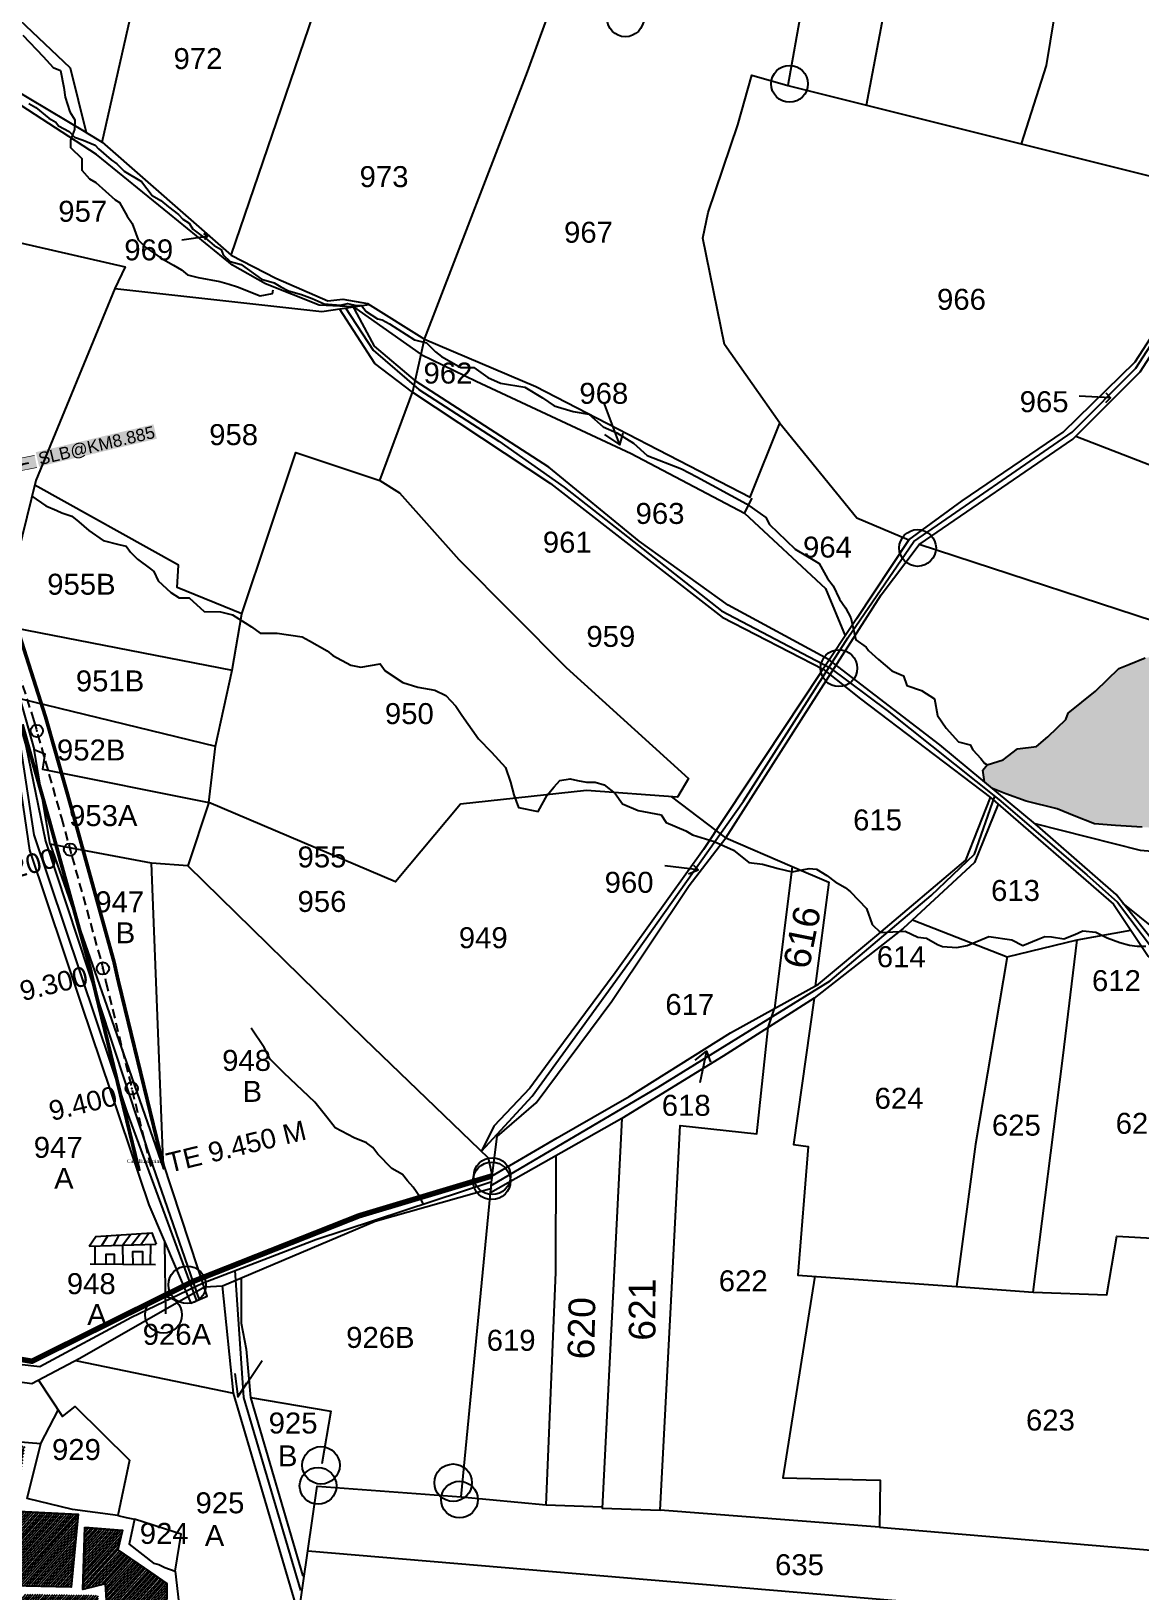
# Model space of a CAD drawing. Header units: millimetres. Extents: x 191342 to 235284, y 1600297 to 1616674.
# Drawn here: x 197835 to 198733, y 1608904 to 1610168 of the extents above; entities that cross this region are included whole.
import ezdxf
from ezdxf.enums import TextEntityAlignment as Align

# ---------------------------------------------------------------- set-up
doc = ezdxf.new("R2010")
doc.units = ezdxf.units.MM
doc.header["$LTSCALE"] = 15
doc.header["$PDMODE"] = 32
doc.header["$PDSIZE"] = 10
doc.linetypes.add('ACAD_ISO02W100', pattern=[15, 12, -3])
doc.linetypes.add('HIDDEN2', pattern=[0.1875, 0.125, -0.0625])
for name, color, linetype in [('BOUNDRY STONES', 240, 'Continuous'), ('CANAL1', 7, 'Continuous'), ('CS', 134, 'Continuous'), ('CSMark', 72, 'Continuous'), ('PLOTS', 7, 'Continuous'), ('PLOTS NO', 7, 'Continuous'), ('REMARK', 6, 'Continuous'), ('ROADS', 1, 'Continuous'), ('STREAMS', 4, 'Continuous'), ('STRUCTURE', 5, 'Continuous'), ('VILLAGE', 7, 'Continuous'), ('VILLAGE BOUNDRY', 5, 'Continuous'), ('wells', 7, 'Continuous')]:
    doc.layers.add(name, color=color, linetype=linetype)
doc.styles.add('FONT2', font='Times New Roman')
doc.styles.get("Standard").update_dxf_attribs({"font": 'arial.ttf'})
doc.dimstyles.get("Standard").update_dxf_attribs({"dimtxt": 0.18, "dimasz": 0.18, "dimexe": 0.18, "dimexo": 0.0625, "dimgap": 0.09, "dimtad": 0, "dimtih": 1, "dimtoh": 1, "dimdec": 4, "dimzin": 0, "dimdsep": 46, "dimtxsty": 'Standard', "dimcen": 0.09, "dimadec": 0, "dimazin": 0, "dimtfac": 1, "dimtdec": 4, "dimtofl": 0, "dimtmove": 0, "dimatfit": 3, "dimfxl": 1, "dimtolj": 1, "dimtzin": 0, "dimarcsym": 0})

# ---------------------------------------------------------------- blocks, each defined once
blk = doc.blocks.new('SLB')
at = {"layer": 'STRUCTURE'}
h = blk.add_hatch(dxfattribs=at)
h.set_pattern_fill('DOTS', color=6, scale=20, angle=320.3722, style=0)
h.set_pattern_definition([(320.372247934, (-159.4327, -72.9564), (1.2786241598, 0.5641323054), [0, -1.25])])
h.paths.add_polyline_path([(769699.5, 1706871.1), (769699.5, 1706861.1), (769729.1, 1706861.1), (769732.1, 1706863.1), (769792.1, 1706863.1), (769795.1, 1706861.1), (769824.7, 1706861.1), (769824.7, 1706871.1), (769795.1, 1706871.1), (769792.1, 1706869.1), (769732.1, 1706869.1), (769729.1, 1706871.1)])
at = {"layer": 'STRUCTURE', "color": 6, "const_width": 0.628}
for points in [[(769726.1, 1706877.1), (769726.1, 1706873.1), (769732.1, 1706869.1), (769792.1, 1706869.1), (769798.1, 1706873.1), (769798.1, 1706877.1)], [(769726.1, 1706855.1), (769726.1, 1706859.1), (769732.1, 1706863.1), (769792.1, 1706863.1), (769798.1, 1706859.1), (769798.1, 1706855.1)]]:
    blk.add_lwpolyline(points, dxfattribs=at)
at = {"layer": 'STRUCTURE', "color": 6, "linetype": 'ACAD_ISO02W100', "ltscale": 0.5, "const_width": 0.5}
for points in [[(769699.5, 1706871.1), (769729.1, 1706871.1)], [(769795.1, 1706871.1), (769824.7, 1706871.1)], [(769699.5, 1706861.1), (769729.1, 1706861.1)], [(769795.1, 1706861.1), (769824.7, 1706861.1)]]:
    blk.add_lwpolyline(points, dxfattribs=at)
at = {"layer": 'STRUCTURE', "color": 6}
blk.add_lwpolyline([(769732.1, 1706863.1), (769792.1, 1706863.1)], dxfattribs=at)
blk.add_lwpolyline([(769732.1, 1706863.1), (769792.1, 1706863.1)], dxfattribs=at)
at = {"layer": 'STRUCTURE', "color": 0}
blk.add_circle((769762.1, 1706866.1), 1.24, dxfattribs=at)
for points in [[(769703.8, 1706866), (769726.7, 1706866)], [(769818.6, 1706865.8), (769795.7, 1706865.8)]]:
    blk.add_leader(points, dimstyle='Standard', override={"dimasz": 10, "dimgap": 0.09, "dimtad": 0}, dxfattribs=at)

msp = doc.modelspace()

# ---------------------------------------------------------------- hatches: boundary and pattern name
at = {"layer": 'VILLAGE'}
h = msp.add_hatch(dxfattribs=at)
h.set_pattern_fill('ANSI31', color=30, scale=11.805297, angle=2.6274)
h.set_pattern_definition([(47.627391, (153890.0272, 1592848.3399), (-1.09018614, 0.99452142), [])])
h.paths.add_polyline_path([(197717.2, 1608778.7), (197778.5, 1608777.5), (197782.5, 1608759.6), (197779.8, 1608744.3), (197747.3, 1608750.3), (197740.4, 1608725.5), (197723.1, 1608727), (197724, 1608737.1), (197697, 1608745), (197693.5, 1608746.6), (197696.2, 1608756.5), (197712.8, 1608755.4)])
h.paths.add_polyline_path([(197725.7, 1608835.5), (197779.6, 1608830.7), (197779.2, 1608784.8), (197718.6, 1608785.3)])
h.paths.add_polyline_path([(197788, 1608781.2), (197821.5, 1608778.2), (197821.3, 1608900.9), (197760.6, 1608900.7), (197759.6, 1608852.9), (197793, 1608852.3), (197792.5, 1608827.2)])
h.paths.add_polyline_path([(197828, 1608854.9), (197888.2, 1608855.8), (197890.8, 1608802.8), (197910.2, 1608799.9), (197907.8, 1608769.8), (197830.5, 1608776.1), (197828.7, 1608828.4)])
h.paths.add_polyline_path([(197816.7, 1608685.4), (197864, 1608669), (197907, 1608665.9), (197910.2, 1608680.3), (197877.9, 1608685.7), (197880.5, 1608708), (197825.2, 1608718.9)])
h.paths.add_polyline_path([(197894.7, 1608729.4), (197951.8, 1608716.2), (197939.3, 1608701.1), (197888.7, 1608710)])
h.paths.add_polyline_path([(197826.3, 1608772.4), (197818.1, 1608732.2), (197875.9, 1608721.6), (197880.5, 1608735.9), (197895.5, 1608741), (197897.4, 1608735.5), (197907.4, 1608734.7), (197909.7, 1608763.1)])
h.paths.add_polyline_path([(197787.2, 1608744), (197815.2, 1608738.7), (197822.3, 1608771.2), (197792.3, 1608774.8)])
h.paths.add_polyline_path([(197787.9, 1608738.5), (197818.8, 1608728.6), (197807.7, 1608695.3), (197779.9, 1608704.1)])
h.paths.add_polyline_path([(197682.9, 1608840.9), (197673.3, 1608808), (197685.1, 1608804.7), (197676.5, 1608772.6), (197702.2, 1608764.9), (197716.5, 1608838.3)])
h.paths.add_polyline_path([(197719.5, 1608856.5), (197753.7, 1608850.7), (197753.5, 1608893.1), (197720.7, 1608898.5)])
h.paths.add_polyline_path([(197714.3, 1608972.6), (197767.6, 1608968.4), (197757.1, 1608915.4), (197706.5, 1608918.9)])
h.paths.add_polyline_path([(197829.1, 1608900.9), (197889.1, 1608900.1), (197890.8, 1608862.7), (197831.9, 1608862.7), (197825.9, 1608897.6)])
h.paths.add_polyline_path([(197878.2, 1608955.1), (197908.7, 1608952.7), (197904.9, 1608936.7), (197931.4, 1608918.6), (197944.6, 1608909.5), (197944.1, 1608859.5), (197901.8, 1608861), (197901.7, 1608874.7), (197896.1, 1608886.9), (197894.8, 1608909.2), (197876.4, 1608904.5)])
h.paths.add_polyline_path([(197813.5, 1608968.6), (197872.6, 1608965.7), (197867.1, 1608906.6), (197805.9, 1608907.9)])
h.paths.add_polyline_path([(197743.3, 1609025.1), (197829.7, 1609021), (197824, 1608981.2), (197734.1, 1608978.3)])
h.paths.add_polyline_path([(197707.2, 1609030.7), (197735.6, 1609026.5), (197729.9, 1608985.9), (197706.1, 1608986.5)])
h.paths.add_polyline_path([(197662.1, 1609061.5), (197700, 1609055.8), (197703.8, 1608972.3), (197662.4, 1608972.2)])
at = {"layer": 'wells'}
h = msp.add_hatch(dxfattribs=at)
h.set_pattern_fill('DASH', color=4, scale=14.585985, angle=-0.032)
h.set_pattern_definition([(359.9679704, (169158.6997, 1606507.6775), (1.82426713, 1.82222866), [1.82324818, -1.82324818])])
h.paths.add_polyline_path([(198609.5, 1609573.4), (198622.3, 1609577.3), (198634.1, 1609586.2), (198649.3, 1609588.2), (198658.6, 1609596), (198666.1, 1609603.2), (198673.1, 1609610), (198675.1, 1609615.2), (198697.3, 1609632.9), (198707, 1609642.4), (198716.2, 1609651.3), (198724.3, 1609654.6), (198737.6, 1609660.1), (198747.4, 1609661.1), (198758.6, 1609662.3), (198768, 1609663.2), (198771.9, 1609663.6), (198781.2, 1609659.8), (198803.5, 1609654.6), (198818.9, 1609650.9), (198832.8, 1609647.6), (198848.9, 1609643.8), (198877.7, 1609640.5), (198909, 1609640.5), (198924.3, 1609640.4), (198947.9, 1609639.9), (198958.4, 1609639.7), (198972.2, 1609644.4), (198985.1, 1609648.8), (199004.7, 1609649.9), (199014.3, 1609650.4), (199019.1, 1609650.7), (199034.6, 1609651.6), (199042.1, 1609652), (199058.3, 1609649.6), (199068.3, 1609646.9), (199066.3, 1609639.4), (199061.3, 1609627.1), (199055.6, 1609612.9), (199037.3, 1609595.1), (199033, 1609587.9), (199019.5, 1609564.9), (199007.9, 1609555.5), (198997.4, 1609544), (198982.1, 1609534.2), (198969.6, 1609526.3), (198957.7, 1609518.7), (198937.3, 1609512.5), (198918.2, 1609506.7), (198900.9, 1609504.7), (198881.4, 1609502.4), (198857.6, 1609503.9), (198841.6, 1609506.2), (198820.8, 1609507.7), (198790.2, 1609515), (198767.9, 1609519.8), (198762.2, 1609521), (198735, 1609522.8), (198713.4, 1609524.2), (198696.4, 1609525.3), (198679.9, 1609532), (198666.2, 1609537.7), (198641.1, 1609543.8), (198624.5, 1609549.7), (198613.7, 1609554.2), (198607.4, 1609559.5), (198606, 1609568.9)])

# ---------------------------------------------------------------- linework, layer by layer
at = {"layer": 'BOUNDRY STONES', "color": 1}
for centre, radius in [((198316.2, 1610178.5), 14.9), ((198449.3, 1610125.4), 14.9), ((198553.1, 1609749.1), 14.9), ((198489.3, 1609651.6), 14.9), ((198207.9, 1609235.9), 15.2), ((198208.3, 1609239.8), 14.9), ((197961, 1609151.6), 15.2), ((197941.8, 1609127.4), 14.9), ((198069.5, 1609005.3), 15.2), ((198067.1, 1608988.6), 14.9), ((198176.6, 1608991.2), 15.2), ((198181.7, 1608977.5), 14.9)]:
    msp.add_circle(centre, radius, dxfattribs=at)
at = {"layer": 'CANAL1', "color": 200, "const_width": 3}
for points in [[(197820.2, 1609693.9), (197846.3, 1609611.9), (197868.8, 1609532.7), (197877.3, 1609501.8), (197901.8, 1609413.3), (197904.9, 1609399.3), (197941.6, 1609248.6)], [(197827.2, 1609606.1), (197849.5, 1609527.4), (197858, 1609496.5), (197882.4, 1609408.5), (197885.4, 1609394.7), (197922.1, 1609243.9)]]:
    msp.add_lwpolyline(points, dxfattribs=at)
at = {"layer": 'CANAL1', "color": 1, "linetype": 'HIDDEN2', "ltscale": 4}
msp.add_lwpolyline([(197810.5, 1609691.2), (197836.8, 1609609), (197859.1, 1609530.1), (197867.6, 1609499.1), (197892.1, 1609410.9), (197895.2, 1609397), (197931.8, 1609246.3)], dxfattribs=at)
at = {"layer": 'CS', "color": 2}
for p in [(197839.1, 1609600.8), (197866.1, 1609504.6), (197892.7, 1609408.2), (197916.1, 1609310.9)]:
    msp.add_point(p, dxfattribs=at)
at = {"layer": 'PLOTS', "color": 0}
for points in [[(197927.1, 1610594.2), (198241.7, 1610526.5), (198224.9, 1610447.5), (198377.4, 1610414.3), (198318, 1610177.9), (198459, 1610186.2), (198447.8, 1610124.2), (198804.6, 1610035), (198818.8, 1610072.1), (198889.8, 1610150.1), (198914, 1610188.4), (198939.4, 1610226.6), (198985.8, 1610290.9), (199313.4, 1610144.3), (199321.7, 1610167.4), (199473, 1610144.6), (199753.8, 1610113.8)], [(198511.7, 1610108.2), (198539.9, 1610258.2), (198546.5, 1610293.5), (198555, 1610344.7), (198562.1, 1610387.8), (198564, 1610400.4)], [(198637.3, 1610076.8), (198657.4, 1610140.2), (198667.2, 1610199.8), (198683.2, 1610279.3), (198713.5, 1610277.9), (198726.9, 1610341)]]:
    msp.add_lwpolyline(points, dxfattribs=at)
at = {"layer": 'PLOTS'}
for points in [[(197879.1, 1610085.9), (197892.1, 1610078.1), (197940.9, 1610293.2)], [(197892.1, 1610078.1), (197996.7, 1609986.6), (198089.3, 1610258.2)], [(197762.6, 1610236.5), (197866.3, 1610138.5), (197879.1, 1610085.9), (197740.4, 1610168.7)], [(197996.7, 1609986.6), (198032.8, 1609967.9), (198075.1, 1609949.5), (198087.1, 1609950.7), (198107.2, 1609947.4), (198153.5, 1609918.4), (198236.8, 1610135.2), (198252.5, 1610178)], [(198095.8, 1609944.6), (198068.1, 1609946.1), (198024.6, 1609963.2), (197997.9, 1609978.4), (197946.8, 1610019.9), (197887.5, 1610068.2), (197821.1, 1610111.3), (197737.6, 1610158.9)], [(198153.5, 1609918.4), (198243.5, 1609880.1), (198417.3, 1609790.3), (198441.3, 1609850.4), (198396.5, 1609914.1), (198378.9, 1610000.4), (198383.3, 1610021.2), (198407.3, 1610092.2), (198418.7, 1610132.5), (198447.8, 1610124.2)], [(197711.5, 1610022.8), (197910.9, 1609977.1), (197902.3, 1609959.4), (197838.5, 1609803.7), (197823.9, 1609744.4), (197789, 1609741), (197709.8, 1609951.9)], [(198397.5, 1609514), (198481.2, 1609645), (198523.4, 1609711.1), (198554.4, 1609752), (198678.8, 1609837.2), (198733.4, 1609891.8), (198759.4, 1609932.2), (198800, 1609995.3), (198804.6, 1610035)], [(198441.3, 1609850.4), (198503.8, 1609773.6), (198546, 1609755.6), (198589.3, 1609787.4), (198671, 1609843.1), (198729.5, 1609899.9), (198783.1, 1609983), (198804.6, 1610035)], [(197902.3, 1609959.4), (198070.2, 1609940.9), (198108.6, 1609946.5)], [(198094.6, 1609946.6), (198112.5, 1609912.6), (198145.9, 1609884.6)], [(198143.8, 1609875.5), (198113.2, 1609898.8), (198084.5, 1609943)], [(198095.8, 1609944.6), (198150.7, 1609906), (198195.4, 1609884.3), (198320.9, 1609825.6), (198412.7, 1609777.2), (198419, 1609789.4)], [(198005.4, 1609695.6), (198049, 1609826.6), (198117.1, 1609803.9), (198144, 1609876.1), (198153.5, 1609918.4)], [(198481.5, 1609658.3), (198399.4, 1609702.7), (198327.5, 1609754.5), (198254.2, 1609814.7), (198145.9, 1609884.6)], [(198143.8, 1609875.5), (198255.5, 1609801.5), (198334.9, 1609739.6), (198394.6, 1609693.1), (198476.5, 1609650.7), (198506.9, 1609626.9), (198612.2, 1609546.7), (198711.7, 1609460.3), (198739.9, 1609418.2), (198759.4, 1609397.4), (198797.9, 1609301.7), (198839, 1609222.8), (198879.3, 1609145.5), (198944.5, 1609036.4), (198989.1, 1608958.1), (199020.1, 1608903.6), (199070.4, 1608819)], [(198681.4, 1609839.8), (198880.1, 1609762.6), (199063.6, 1609698.4), (198980.2, 1609662.4)], [(197789, 1609741), (197810.2, 1609686.6), (197997.4, 1609649.9), (198005.4, 1609695.6), (197952.9, 1609717.1), (197954.1, 1609735.2), (197837.6, 1609800.1)], [(198117.1, 1609803.9), (198133.1, 1609793.7), (198181.1, 1609739.8), (198268.1, 1609652.2), (198367.4, 1609562.1), (198358.5, 1609547), (198284.8, 1609552.4), (198182.6, 1609541.5), (198129.9, 1609478.5), (197978.6, 1609542.8), (197984, 1609588.4), (197997.4, 1609649.9)], [(198412.7, 1609777.2), (198478.5, 1609716.2), (198494.4, 1609677.8)], [(198546, 1609755.6), (198503.6, 1609691.6), (198474.2, 1609647.3), (198414, 1609556.7), (198379.5, 1609504.6), (198307.8, 1609404.6), (198254.5, 1609332.4), (198238.8, 1609311.2), (198209.6, 1609280.2), (198199.6, 1609260)], [(198648, 1609525.8), (198733.5, 1609504.2), (198935.4, 1609487.3), (198990.7, 1609514.5), (199066, 1609610.5), (199089.3, 1609653.1), (198858.5, 1609672.8), (198774.1, 1609680), (198554.4, 1609752)], [(197772.3, 1609741.2), (197797.1, 1609657.8), (197822.7, 1609575.7), (197833.3, 1609504.2), (197875.5, 1609378.5), (197929.9, 1609216.6), (197964.1, 1609136.8)], [(197810.2, 1609686.6), (197825.3, 1609627), (197984, 1609588.4)], [(199599, 1607739.2), (199619.4, 1607802.5), (199612.6, 1607826.4), (199572.5, 1607943), (199547.6, 1608004.7), (199500.8, 1608101.5), (199459.2, 1608167.8), (199386.2, 1608290.1), (199325.3, 1608401.5), (199254.4, 1608552.3), (199202.4, 1608663), (199108, 1608784.4), (199094.4, 1608801.9), (199019.2, 1608930.4), (198954.7, 1609041), (198895.6, 1609142.4), (198833.5, 1609249.1), (198791.9, 1609352), (198768.4, 1609399.9), (198735.9, 1609440.6), (198713.9, 1609468.1), (198650.3, 1609523.9), (198571.2, 1609589.4), (198481.5, 1609658.3)], [(197825.3, 1609627), (197837, 1609585.8), (197845.8, 1609582.3), (197843.9, 1609569.7), (197978.6, 1609542.8), (197961.6, 1609491.3), (197932.1, 1609493.5), (197850.1, 1609509), (197837, 1609585.8)], [(198208.3, 1609240), (198212.4, 1609271.8), (198243.9, 1609299.2), (198305.1, 1609381.6), (198368, 1609475.3), (198397.5, 1609514), (198353.8, 1609547.3)], [(198208.3, 1609240), (198260.9, 1609270.8), (198319.3, 1609304.4), (198401.4, 1609356.1), (198472.8, 1609395.3), (198519.9, 1609435), (198592.1, 1609495.9), (198612.2, 1609546.7)], [(198618.3, 1609541.4), (198599.3, 1609494.1), (198541.3, 1609440.5), (198469.3, 1609384.1), (198395.4, 1609337), (198313.2, 1609286.5), (198206.9, 1609226.2)], [(197850.1, 1609509), (197884.1, 1609411.7), (197913.8, 1609326.4), (197941.9, 1609245.7), (197932.1, 1609493.5)], [(198397.5, 1609514), (198451.4, 1609490.8), (198481.2, 1609478), (198470, 1609393.8)], [(197961.6, 1609491.3), (198104.4, 1609351.4), (198205.1, 1609254.7), (198208.3, 1609240)], [(198451.4, 1609490.8), (198437.1, 1609375.7)], [(198646.8, 1609145.7), (198706.4, 1609143.4), (198714.6, 1609191), (198835, 1609184.3), (198837.4, 1609226), (198837.9, 1609255), (198999.8, 1609211.1), (199029.6, 1609354.2), (199045.1, 1609428.2), (198932.7, 1609444.7), (198894.4, 1609258), (198853, 1609299.8), (198812.8, 1609388.7), (198788.3, 1609405.8), (198719.5, 1609461.1)], [(198548.9, 1609447.5), (198625.6, 1609417.7), (198682.3, 1609431.4), (198725.8, 1609439.3)], [(198625.6, 1609417.7), (198599.9, 1609265.8), (198584.6, 1609150.3), (198646.8, 1609145.7), (198670.7, 1609335.3), (198682.3, 1609431.4)], [(198469.3, 1609384.1), (198452.5, 1609265.4), (198464.4, 1609263.7), (198456.1, 1609159.6), (198584.6, 1609150.3)], [(198469.7, 1609158.6), (198443.7, 1608995.1), (198522.7, 1608993.3), (198522.3, 1608955.2), (198344.5, 1608969), (198353, 1609133.4), (198358.4, 1609238.8), (198360.5, 1609280.7), (198422.7, 1609274.1), (198431.9, 1609360.3), (198437.1, 1609375.7)], [(198313.2, 1609286.5), (198297.4, 1608970.5), (198344.5, 1608969)], [(198251.9, 1608972.9), (198259.8, 1609161.9), (198260.1, 1609256.3)], [(197964.1, 1609136.8), (197977.3, 1609142.4), (197941.7, 1609250.9)], [(198051.2, 1608883.5), (198066.3, 1608988.3), (198183.2, 1608979.8), (198208.3, 1609240)], [(197726, 1609056.3), (197767.9, 1609068.8), (197774.4, 1609079.9), (197835.2, 1609071.6), (197874, 1609092.2), (197975, 1609150), (197989.7, 1609150.8), (198046.4, 1609174.9), (198113.5, 1609203.3), (198207.9, 1609229.9)], [(197943.7, 1609128), (197943, 1609186)], [(198050.3, 1608888.6), (198021.5, 1608986), (197998.5, 1609063.8), (197989.7, 1609150.8)], [(198004.8, 1609157.2), (198004.8, 1609120.5), (198008.8, 1609099.6), (198012.5, 1609060.4), (198054.8, 1608915.5)], [(197870.6, 1609090.4), (197998.5, 1609063.8)], [(197840.5, 1609074.4), (197859.9, 1609045), (197870.3, 1609052.9), (197914.3, 1609009.4), (197904.9, 1608964.5), (197911.6, 1608963), (197918.3, 1608961.6), (197914, 1608941.4), (197933.7, 1608926.1), (197938.2, 1608925), (197942.9, 1608922.5), (197942.9, 1608922.5), (197951.4, 1608919.5), (197956.1, 1608949.4), (197918.3, 1608961.6)], [(197726, 1609056.3), (197728.6, 1609032.1), (197842.3, 1609023.1)], [(197904.9, 1608964.5), (197868, 1608969.5), (197831.3, 1608978.5), (197842.3, 1609023.1), (197856.6, 1609050.1)], [(198012.5, 1609060.4), (198077.6, 1609049.1), (198070.3, 1609006.6)], [(198297.5, 1608971.4), (198251.9, 1608972.9), (198183.2, 1608979.5)], [(198522.3, 1608955.2), (198780.7, 1608933.3), (198812.5, 1608934.9), (198818.5, 1608959.6)], [(198058.8, 1608935.9), (198772.1, 1608875.7), (198974.8, 1608850.6)], [(197951.4, 1608919.5), (197958.4, 1608858.8), (197973.8, 1608818), (197971.8, 1608810.2), (197983.5, 1608808.4)]]:
    msp.add_lwpolyline(points, dxfattribs=at)
at = {"layer": 'PLOTS NO'}
for points in [[(197977.3, 1610001.7), (197956.7, 1609998.7)], [(197974.2, 1610004.1), (197977.4, 1610001.6), (197975.2, 1609998.9)], [(198709.4, 1609870.7), (198684.1, 1609872.1)], [(198705.6, 1609867.1), (198709.4, 1609870.7), (198705.9, 1609874.5)], [(198311.8, 1609832.8), (198298.7, 1609867.4)], [(198299.4, 1609841), (198311.8, 1609832.8), (198314.4, 1609842.1)], [(198375.1, 1609488.2), (198348.3, 1609491.3)], [(198367.4, 1609484.9), (198375.1, 1609488.2), (198371.6, 1609491.6)], [(198372.7, 1609333.8), (198382, 1609341.2), (198385.3, 1609332.2)], [(198382, 1609341.2), (198376.5, 1609315.4)], [(198002.2, 1609060.7), (198021.8, 1609090.4)], [(197999.8, 1609079.7), (198002.2, 1609060.7), (198009.5, 1609072.1)]]:
    msp.add_lwpolyline(points, dxfattribs=at)
at = {"layer": 'ROADS'}
for points in [[(198199.6, 1609260), (198240.7, 1609304.7), (198319.6, 1609413.4), (198411.9, 1609543.8), (198496.5, 1609676.3), (198550, 1609754.3), (198678.3, 1609843.1), (198730, 1609894.8), (198788.1, 1609984.6), (198801.8, 1610018.1), (198808.2, 1610036.8)], [(197709.8, 1609941.2), (197761.3, 1609803.2), (197795.2, 1609712.1), (197830.2, 1609589), (197846.1, 1609511.3), (197889.7, 1609379.6), (197933.3, 1609247.9), (197970.7, 1609139.6)], [(198089.4, 1609943.7), (198111.7, 1609909.4), (198148.7, 1609877.5), (198213.7, 1609835.6), (198266.7, 1609798.5), (198314.2, 1609761.1), (198394.1, 1609698.2), (198481.6, 1609652.3), (198528.5, 1609617.4), (198619, 1609545.2), (198690.3, 1609484.1), (198715.2, 1609462), (198764.2, 1609396.8), (198803.7, 1609303.8), (198829.1, 1609250.3), (198868.5, 1609175.5), (198930.7, 1609071.7), (199022.1, 1608911.3), (199093.3, 1608787.6)], [(197968.8, 1609138.8), (197912.5, 1609291.9), (197836.9, 1609516.5), (197824.1, 1609602), (197770.2, 1609768.5), (197709.8, 1609926.4)], [(197286.8, 1609544.5), (197411, 1609445.7), (197498.6, 1609368.3), (197567.8, 1609287.6), (197605.8, 1609241.2), (197649.8, 1609194.3), (197695.5, 1609130.2), (197715, 1609098.8), (197769.4, 1609093.4), (197841.6, 1609085.5), (197915.9, 1609125.3), (197974.1, 1609153.3), (198065.3, 1609188.4), (198208.1, 1609235.3)], [(198207.5, 1609232.1), (198342.7, 1609311.9), (198482.2, 1609398.1), (198564.1, 1609467.3), (198599.1, 1609500.9), (198615.7, 1609547.9)], [(197999.7, 1609163.2), (198006.8, 1609060.3), (198052.8, 1608903.7)]]:
    msp.add_lwpolyline(points, dxfattribs=at)
at = {"layer": 'STREAMS', "color": 4}
for points in [[(197827.9, 1610165), (197844.4, 1610147.6), (197852.3, 1610138.8), (197858.3, 1610136.3), (197861.2, 1610122.5), (197862.1, 1610114.6), (197865.9, 1610102.6), (197870, 1610096.2), (197869.7, 1610088.3), (197866.5, 1610079.8), (197866.5, 1610073.8), (197875.7, 1610065), (197875.7, 1610055.5), (197882, 1610048.5), (197887.1, 1610045.4), (197902.6, 1610031.3), (197906.1, 1610029.1), (197912.4, 1610018), (197916.5, 1610012.3), (197921.2, 1609999), (197927.6, 1609992.7), (197939.9, 1609984.2), (197950, 1609978.5), (197956.4, 1609974.7), (197961.4, 1609970.6), (197970, 1609968.4), (197987.4, 1609965.2), (197995, 1609963), (198001.9, 1609960.8), (198020.3, 1609953.6), (198030.2, 1609955.5), (198030.8, 1609958.3)], [(197832.6, 1610109.6), (197838.5, 1610106.2), (197848.9, 1610097.7), (197854.6, 1610094.3), (197856.7, 1610091.3), (197865.5, 1610086.9), (197869.7, 1610082.3), (197876.7, 1610079.7), (197886.6, 1610075.7), (197889.3, 1610072.8), (197899.5, 1610063.7), (197903.9, 1610060.6), (197910, 1610054.7), (197924.1, 1610046.2), (197932.6, 1610034.9), (197939.8, 1610030.9), (197945.9, 1610025.7), (197953.9, 1610019.6), (197957.5, 1610015.6), (197962.7, 1610012.4), (197965.5, 1610007.5), (197973.3, 1610001.9), (197976, 1610000.2), (197982.8, 1609994.3), (197988.5, 1609991.1), (197990.1, 1609986.9), (197996, 1609981.4), (198004.9, 1609978.9), (198021.4, 1609967.1), (198031.5, 1609964), (198037, 1609960.8), (198043.3, 1609957.7), (198053.7, 1609954.7), (198062.3, 1609951.3), (198072.2, 1609947.1), (198085.3, 1609946), (198091, 1609947.3), (198098.2, 1609945.8), (198102.2, 1609945.8), (198106, 1609940.8), (198115.4, 1609934.9), (198119, 1609934), (198124.9, 1609930.9), (198145.3, 1609917.8), (198155.1, 1609915.5), (198162.2, 1609908), (198167.3, 1609904.3), (198182.9, 1609895.5), (198193.4, 1609895.5), (198204.6, 1609887.3), (198215.1, 1609882.6), (198234.8, 1609879.5), (198249.1, 1609870.7), (198258.6, 1609864.3), (198273.8, 1609859.8), (198286.7, 1609857.5), (198298.3, 1609847.3), (198309.4, 1609842.5), (198322.7, 1609834.1), (198333.9, 1609824.2), (198361.7, 1609813.4), (198374.2, 1609806.9), (198414.5, 1609784.9), (198420.9, 1609780.2), (198430.1, 1609773.8), (198433.1, 1609768), (198439.9, 1609761.6), (198446.4, 1609755.1), (198453.8, 1609748), (198469.8, 1609738.8), (198473.2, 1609736.5), (198479.9, 1609724.3), (198484.7, 1609718.5), (198489.8, 1609707.7), (198494.5, 1609700.5), (198498.9, 1609692.4), (198503, 1609674.6), (198511.5, 1609668.8), (198513.2, 1609666.1), (198521.3, 1609658.6), (198532.2, 1609649.5), (198541.7, 1609645.4), (198544.4, 1609637.6), (198556.3, 1609633.5), (198566.8, 1609626.8), (198569.1, 1609613.2), (198576.3, 1609603), (198586.1, 1609591.9), (198595.6, 1609589.5), (198597.7, 1609585.3), (198604.4, 1609578.5), (198607.2, 1609574.7), (198609.5, 1609573.4)], [(197835.1, 1609791.1), (197846.4, 1609783.3), (197855.5, 1609779.5), (197859.4, 1609777.7), (197867.5, 1609774.9), (197873.1, 1609770.3), (197881.3, 1609763.3), (197892.9, 1609755.2), (197905.6, 1609752), (197911.6, 1609750.6), (197915.1, 1609745.6), (197920.7, 1609740), (197931.3, 1609732.3), (197934.1, 1609730.1), (197937.6, 1609722.4), (197947.8, 1609712.9), (197954.5, 1609708.7), (197962.6, 1609708.7), (197974.7, 1609697.5), (197988.1, 1609697.2), (197997.9, 1609695), (198013.1, 1609685.2), (198020.1, 1609679.9), (198033.9, 1609679.9), (198054.3, 1609677.1), (198060.3, 1609673.9), (198074.4, 1609665.8), (198079, 1609661.9), (198093.8, 1609654.2), (198101.9, 1609652.4), (198117.4, 1609655.2), (198121.6, 1609649.6), (198135.7, 1609640.1), (198148.1, 1609636.2), (198161.8, 1609633.7), (198170.6, 1609629.5), (198178.7, 1609620.7), (198183.6, 1609613.6), (198197.2, 1609594.4), (198207.7, 1609583.5), (198219, 1609571.2), (198223.2, 1609559.2), (198225.7, 1609549), (198229.6, 1609538.8), (198245.4, 1609535.3), (198252.8, 1609548.6), (198258.5, 1609555.3), (198263.1, 1609560.6), (198271.5, 1609562), (198277.5, 1609560.6), (198284.6, 1609559.2), (198291.6, 1609559.2), (198299, 1609557.1), (198307.8, 1609550), (198313.8, 1609541.6), (198326.5, 1609536.3), (198345.2, 1609532.8), (198349.4, 1609526.4), (198365.2, 1609519.7), (198370.5, 1609516.5), (198388.3, 1609511.1), (198403.8, 1609504), (198416.2, 1609494.2), (198427.4, 1609492.7), (198440.1, 1609489.2), (198451.4, 1609486.4), (198459.5, 1609488.1), (198465.1, 1609489.2), (198471.1, 1609488.8), (198479.6, 1609483.6), (198486.3, 1609478.3), (198494.4, 1609473.7), (198498.6, 1609470.2), (198511.7, 1609456.8), (198516.2, 1609443.8), (198522.9, 1609437.4), (198543, 1609438.5), (198553.2, 1609433.5), (198560.3, 1609432.8), (198569.1, 1609427.5), (198573.3, 1609426.1), (198584.9, 1609425.1), (198593.1, 1609426.8), (198610.7, 1609434.2), (198629.5, 1609431.3), (198638.3, 1609426.7), (198650.7, 1609432), (198656.3, 1609434.1), (198661.6, 1609433.7), (198671.5, 1609432.3), (198680.6, 1609435.8), (198687, 1609438.6), (198697.6, 1609437.6), (198706.7, 1609433), (198716.9, 1609429.1), (198724.7, 1609427), (198731, 1609426.3), (198738.1, 1609426.3)], [(198152.3, 1609217.4), (198149.5, 1609222.9), (198144.2, 1609230.8), (198139.5, 1609236.1), (198135.6, 1609241), (198126.8, 1609246.1), (198115.7, 1609257.7), (198111.5, 1609263), (198106.4, 1609266.9), (198096.4, 1609270.7), (198080.9, 1609279), (198074.2, 1609287.6), (198064.6, 1609299.8), (198039.6, 1609323.2), (198028.2, 1609334.7), (198023.4, 1609344), (198012.9, 1609359.7)]]:
    msp.add_lwpolyline(points, dxfattribs=at)
at = {"layer": 'STREAMS'}
for points in [[(198609.5, 1609573.4), (198622.3, 1609577.3), (198634.1, 1609586.2), (198649.3, 1609588.2), (198658.6, 1609596), (198666.1, 1609603.2), (198673.1, 1609610), (198675.1, 1609615.2), (198697.3, 1609632.9), (198707, 1609642.4), (198716.2, 1609651.3), (198724.3, 1609654.6), (198737.6, 1609660.1)], [(198735, 1609522.8), (198713.4, 1609524.2), (198696.4, 1609525.3), (198679.9, 1609532), (198666.2, 1609537.7), (198641.1, 1609543.8), (198624.5, 1609549.7), (198613.7, 1609554.2), (198607.4, 1609559.5), (198606, 1609568.9), (198609.5, 1609573.4)]]:
    msp.add_lwpolyline(points, dxfattribs=at)
at = {"layer": 'VILLAGE', "color": 5}
for points in [[(197881.5, 1609183), (197886.9, 1609190.7), (197932.4, 1609193.8), (197935.8, 1609184.7)], [(197891.8, 1609183.4), (197896.7, 1609191.4)], [(197901.6, 1609183.7), (197905.8, 1609192)], [(197908.7, 1609183.9), (197915.5, 1609192.7)], [(197915.8, 1609184.1), (197923.1, 1609193.2)], [(197923.4, 1609184.3), (197930.1, 1609193.6)], [(197881.5, 1609183), (197935.8, 1609184.7)], [(197886.3, 1609183.2), (197886.2, 1609168.5)], [(197895.4, 1609168.5), (197895.4, 1609176.6), (197902, 1609176.5), (197902, 1609168.4)], [(197908.7, 1609183.9), (197908.9, 1609168.4)], [(197917.2, 1609168.4), (197917, 1609178.6), (197924.7, 1609178.7), (197924.9, 1609168.3)], [(197931.2, 1609184.6), (197931.1, 1609168.3)], [(197882.4, 1609168.6), (197935.5, 1609168.2)]]:
    msp.add_lwpolyline(points, dxfattribs=at)
at = {"layer": 'VILLAGE', "color": 30}
for points in [[(197813.5, 1608968.6), (197872.6, 1608965.7), (197867.1, 1608906.6), (197805.9, 1608907.9), (197813.5, 1608968.6)], [(197878.2, 1608955.1), (197908.7, 1608952.7), (197904.9, 1608936.7), (197931.4, 1608918.6), (197944.6, 1608909.5), (197944.1, 1608859.5), (197901.8, 1608861), (197901.7, 1608874.7), (197896.1, 1608886.9), (197894.8, 1608909.2), (197876.4, 1608904.5), (197878.2, 1608955.1)]]:
    msp.add_lwpolyline(points, dxfattribs=at)
at = {"layer": 'VILLAGE BOUNDRY', "linetype": 'HIDDEN2', "ltscale": 20, "const_width": 4.5}
msp.add_lwpolyline([(197667.1, 1609176), (197667.1, 1609176), (197720.6, 1609108.9), (197835.2, 1609089.7), (197965.6, 1609154.3), (198100.3, 1609207.6), (198208.3, 1609240)], dxfattribs=at)

# ---------------------------------------------------------------- block references
at = {"layer": 'STRUCTURE', "color": 0, "rotation": 11.29348322869184}
msp.add_blockref('SLB', (-222816.7, -214755, 100), dxfattribs=at)

# ---------------------------------------------------------------- texts
at = {"layer": 'CSMark', "color": 1}
for s, rotation, p in [('9.200', 15.4975, (197854.4, 1609498.5)), ('9.300', 13.667, (197880.1, 1609402.6)), ('9.400', 13.667, (197903.7, 1609305.4)), ('TE 9.450 M', 13.667, (198056.9, 1609277.5))]:
    msp.add_text(s, height=16, rotation=rotation, dxfattribs=at).set_placement(p, align=Align.MIDDLE_RIGHT)
at = {"layer": 'PLOTS NO'}
for s, p in [('972', (197950, 1610137.4)), ('973', (198100.8, 1610041.7)), ('957', (197856.6, 1610013.6)), ('967', (198266.5, 1609996.6)), ('969', (197910.1, 1609982.3)), ('966', (198568.8, 1609942.2)), ('962', (198152.6, 1609882.4)), ('968', (198278.9, 1609866)), ('965', (198635.8, 1609859.2)), ('958', (197978.9, 1609832.5)), ('963', (198324.5, 1609768.6)), ('961', (198249.3, 1609745.3)), ('964', (198460.2, 1609741.3)), ('955B', (197847.6, 1609711.2)), ('959', (198284.6, 1609668.9)), ('951B', (197870.8, 1609632.8)), ('950', (198121.3, 1609606.3)), ('952B', (197855.5, 1609576.8)), ('953A', (197865.3, 1609523.6)), ('615', (198500.8, 1609520.1)), ('955', (198050.5, 1609490.1)), ('960', (198299.4, 1609469.5)), ('613', (198612.6, 1609462.9)), ('947', (197886.6, 1609453.7)), ('956', (198050.5, 1609454)), ('B', (197903.1, 1609428.6)), ('949', (198181.2, 1609424.6)), ('614', (198520, 1609409.2)), ('612', (198694.4, 1609389.8)), ('617', (198348.6, 1609370.5)), ('948', (197989.4, 1609325.1)), ('B', (198005.9, 1609300)), ('618', (198345.7, 1609288.7)), ('624', (198518.2, 1609294.4)), ('625', (198613.3, 1609272.6)), ('626', (198713.6, 1609274.1)), ('947', (197836.7, 1609254.6)), ('A', (197853.2, 1609229.5)), ('622', (198391.9, 1609146.4)), ('948', (197863.5, 1609144.1)), ('A', (197880, 1609119)), ('926A', (197925, 1609103)), ('926B', (198089.9, 1609100.5)), ('619', (198203.8, 1609098.2)), ('623', (198640.9, 1609033.5)), ('925', (198027.1, 1609031.1)), ('929', (197851.5, 1609009.6)), ('B', (198034.6, 1609004.5)), ('925', (197967.8, 1608966.4)), ('924', (197922.6, 1608941.6)), ('A', (197975.3, 1608939.8)), ('635', (198437.5, 1608916.2))]:
    msp.add_text(s, height=17, dxfattribs=at).set_placement(p)
for s, rotation, p in [('616', 78.747, (198465, 1609406.7)), ('621', 89.968, (198340.6, 1609106.3)), ('620', 88.8436, (198290.9, 1609091.1))]:
    msp.add_text(s, height=21.62, rotation=rotation, dxfattribs=at).set_placement(p)
at = {"layer": 'REMARK', "style": 'FONT2'}
msp.add_text('CanalEndpoint', height=3, dxfattribs=at).set_placement((197926, 1609252, 100), align=Align.MIDDLE_CENTER)
at = {"layer": 'STRUCTURE', "color": 5, "insert": (197839.5, 1609826), "char_height": 10, "width": 96.041, "attachment_point": 1, "rotation": 13.3216, "bg_fill": 1, "box_fill_scale": 1.1, "bg_fill_color": 7, "bg_fill_true_color": 16777215, "bg_fill_transparency": 0}
msp.add_mtext('SLB@KM8.885', dxfattribs=at)

doc.saveas('drawing.dxf')
